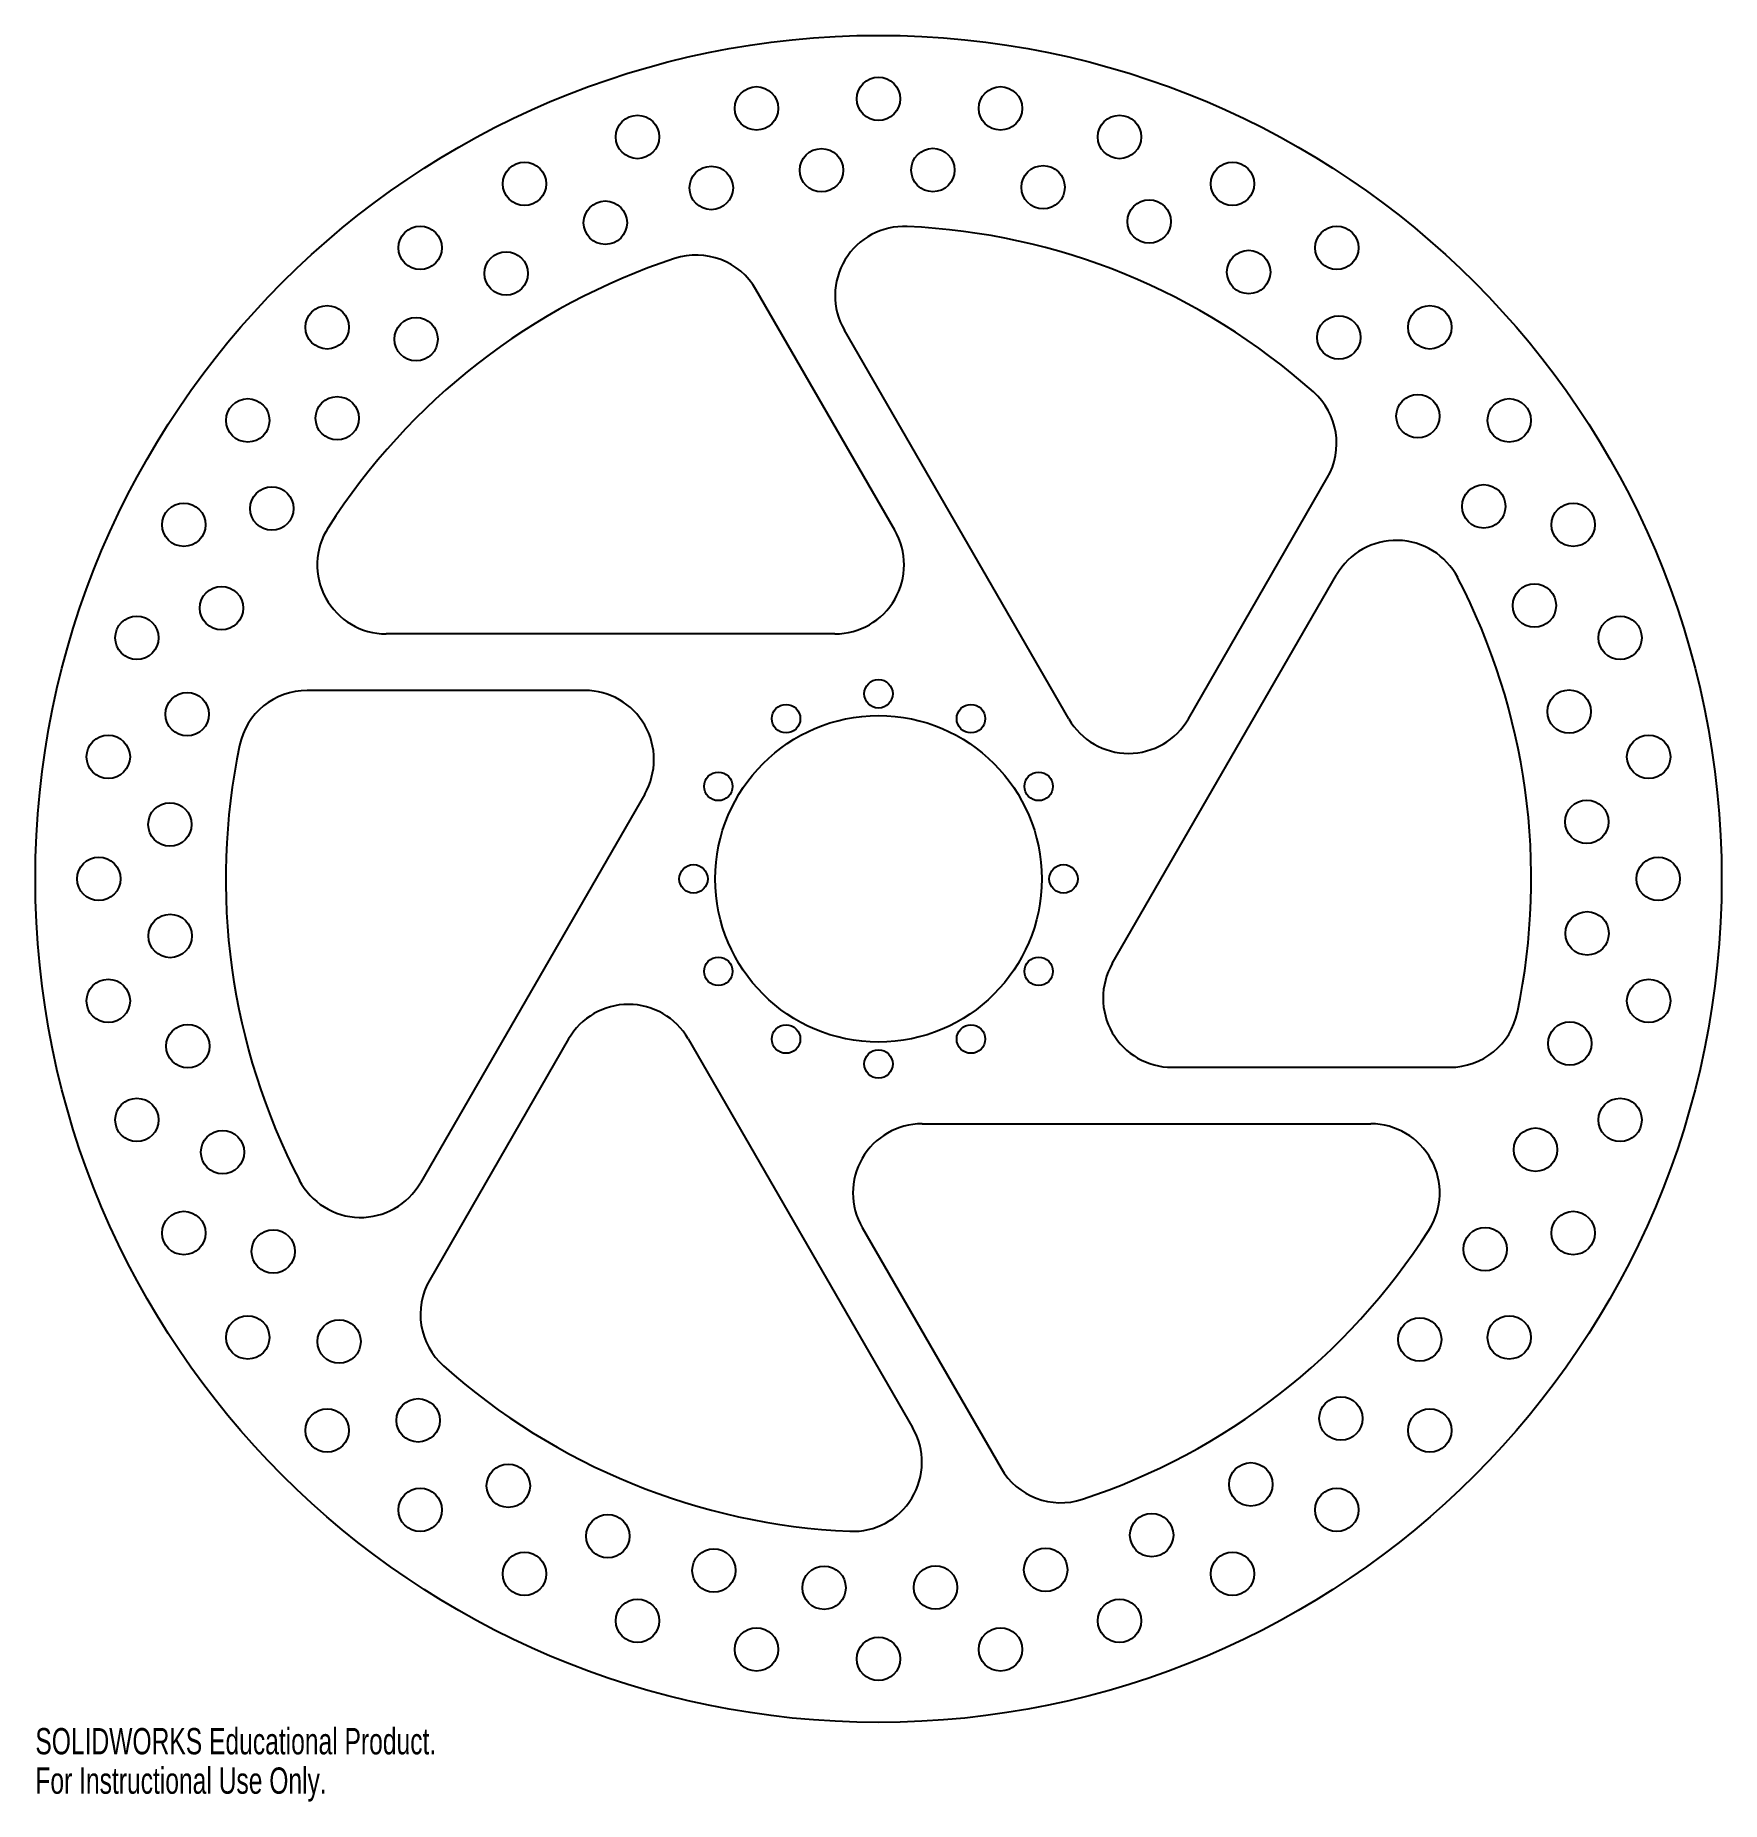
# Model space of a CAD drawing. Header units: inches. Extents: x -6.1 to 6.1, y -6.7 to 6.1.
import ezdxf

# ---------------------------------------------------------------- set-up
doc = ezdxf.new("R2010")
doc.units = ezdxf.units.IN
doc.header["$MEASUREMENT"] = 0
doc.styles.add('SLDTEXTSTYLE0', font='TXT', dxfattribs={"width": 0.7})

msp = doc.modelspace()

# ---------------------------------------------------------------- linework, layer by layer
at = {"color": 7, "linetype": 'Continuous', "lineweight": 25}
for p, q in [((0.118, 2.522), (-0.887, 4.263)), ((1.377, 1.158), (-0.247, 3.97)), ((2.243, 1.158), (3.248, 2.9)), ((1.692, -0.613), (3.315, 2.199)), ((-0.315, 1.772), (-3.562, 1.772)), ((-2.125, 1.363), (-4.135, 1.363)), ((-1.692, 0.613), (-3.315, -2.199)), ((-2.243, -1.158), (-3.248, -2.9)), ((-1.377, -1.158), (0.247, -3.97)), ((2.125, -1.363), (4.135, -1.363)), ((0.315, -1.772), (3.562, -1.772)), ((-0.118, -2.522), (0.887, -4.263))]:
    msp.add_line(p, q, dxfattribs=at)
for centre, radius in [((0, 0), 6.102), ((0, 5.643), 0.157), ((-0.883, 5.574), 0.157), ((0.883, 5.574), 0.157), ((-1.744, 5.367), 0.157), ((1.744, 5.367), 0.157), ((-0.413, 5.126), 0.157), ((0.394, 5.128), 0.157), ((-2.562, 5.028), 0.157), ((-1.21, 4.998), 0.157), ((1.191, 5.003), 0.157), ((2.562, 5.028), 0.157), ((-1.977, 4.747), 0.157), ((1.959, 4.755), 0.157), ((-3.317, 4.565), 0.157), ((3.317, 4.565), 0.157), ((-2.695, 4.38), 0.157), ((2.679, 4.39), 0.157), ((-3.99, 3.99), 0.157), ((3.99, 3.99), 0.157), ((-3.347, 3.904), 0.157), ((3.332, 3.917), 0.157), ((-4.565, 3.317), 0.157), ((-3.917, 3.332), 0.157), ((3.904, 3.347), 0.157), ((4.565, 3.317), 0.157), ((-4.39, 2.679), 0.157), ((4.38, 2.695), 0.157), ((-5.028, 2.562), 0.157), ((5.028, 2.562), 0.157), ((-4.755, 1.959), 0.157), ((4.747, 1.977), 0.157), ((-5.367, 1.744), 0.157), ((5.367, 1.744), 0.157), ((0, 1.339), 0.103), ((-5.003, 1.191), 0.157), ((4.998, 1.21), 0.157), ((0, 0), 1.181), ((-0.669, 1.159), 0.103), ((0.669, 1.159), 0.103), ((-5.574, 0.883), 0.157), ((5.574, 0.883), 0.157), ((-1.159, 0.669), 0.103), ((1.159, 0.669), 0.103), ((-5.128, 0.394), 0.157), ((5.126, 0.413), 0.157), ((-5.643, 0), 0.157), ((5.643, 0), 0.157), ((-1.339, 0), 0.103), ((1.339, 0), 0.103), ((5.128, -0.394), 0.157), ((-5.126, -0.413), 0.157), ((-1.159, -0.669), 0.103), ((1.159, -0.669), 0.103), ((-5.574, -0.883), 0.157), ((5.574, -0.883), 0.157), ((-4.998, -1.21), 0.157), ((-0.669, -1.159), 0.103), ((0.669, -1.159), 0.103), ((5.003, -1.191), 0.157), ((0, -1.339), 0.103), ((-5.367, -1.744), 0.157), ((5.367, -1.744), 0.157), ((-4.747, -1.977), 0.157), ((4.755, -1.959), 0.157), ((-5.028, -2.562), 0.157), ((5.028, -2.562), 0.157), ((-4.38, -2.695), 0.157), ((4.39, -2.679), 0.157), ((-4.565, -3.317), 0.157), ((-3.904, -3.347), 0.157), ((3.917, -3.332), 0.157), ((4.565, -3.317), 0.157), ((-3.99, -3.99), 0.157), ((-3.332, -3.917), 0.157), ((3.347, -3.904), 0.157), ((3.99, -3.99), 0.157), ((-2.679, -4.39), 0.157), ((2.695, -4.38), 0.157), ((-3.317, -4.565), 0.157), ((3.317, -4.565), 0.157), ((-1.959, -4.755), 0.157), ((1.977, -4.747), 0.157), ((-1.191, -5.003), 0.157), ((1.21, -4.998), 0.157), ((-2.562, -5.028), 0.157), ((-0.394, -5.128), 0.157), ((0.413, -5.126), 0.157), ((2.562, -5.028), 0.157), ((-1.744, -5.367), 0.157), ((1.744, -5.367), 0.157), ((-0.883, -5.574), 0.157), ((0, -5.643), 0.157), ((0.883, -5.574), 0.157)]:
    msp.add_circle(centre, radius, dxfattribs=at)
for centre, radius, start, end in [((0.186, 4.22), 0.5, 87.4698, 210), ((0, 0), 4.724, 48.2099, 87.4698), ((0, 0), 4.724, 108.2099, 147.4698), ((-1.32, 4.013), 0.5, 30, 108.2099), ((2.815, 3.15), 0.5, 330, 48.2099), ((-3.562, 2.272), 0.5, 147.4698, 270), ((-0.315, 2.272), 0.5, 270, 30), ((3.748, 1.949), 0.5, 27.4698, 150), ((0, 0), 4.724, 348.2099, 27.4698), ((-4.135, 0.863), 0.5, 90, 168.2099), ((-2.125, 0.863), 0.5, 330, 90), ((1.81, 1.408), 0.5, 210, 330), ((0, 0), 4.724, 168.2099, 207.4698), ((2.125, -0.863), 0.5, 150, 270), ((-1.81, -1.408), 0.5, 30, 150), ((4.135, -0.863), 0.5, 270, 348.2099), ((0.315, -2.272), 0.5, 90, 210), ((3.562, -2.272), 0.5, 327.4698, 90), ((-3.748, -1.949), 0.5, 207.4698, 330), ((0, 0), 4.724, 288.2099, 327.4698), ((-2.815, -3.15), 0.5, 150, 228.2099), ((0, 0), 4.724, 228.2099, 267.4698), ((-0.186, -4.22), 0.5, 267.4698, 30), ((1.32, -4.013), 0.5, 210, 288.2099)]:
    msp.add_arc(centre, radius, start, end, dxfattribs=at)

# ---------------------------------------------------------------- texts
at = {"color": 7, "linetype": 'Continuous', "char_height": 0.1903, "attachment_point": 1, "style": 'SLDTEXTSTYLE0'}
for s, insert in [('SOLIDWORKS Educational Product.', (-6.102, -6.143)), ('For Instructional Use Only.', (-6.102, -6.428))]:
    msp.add_mtext(s, dxfattribs=dict(at, insert=insert))

doc.saveas('drawing.dxf')
